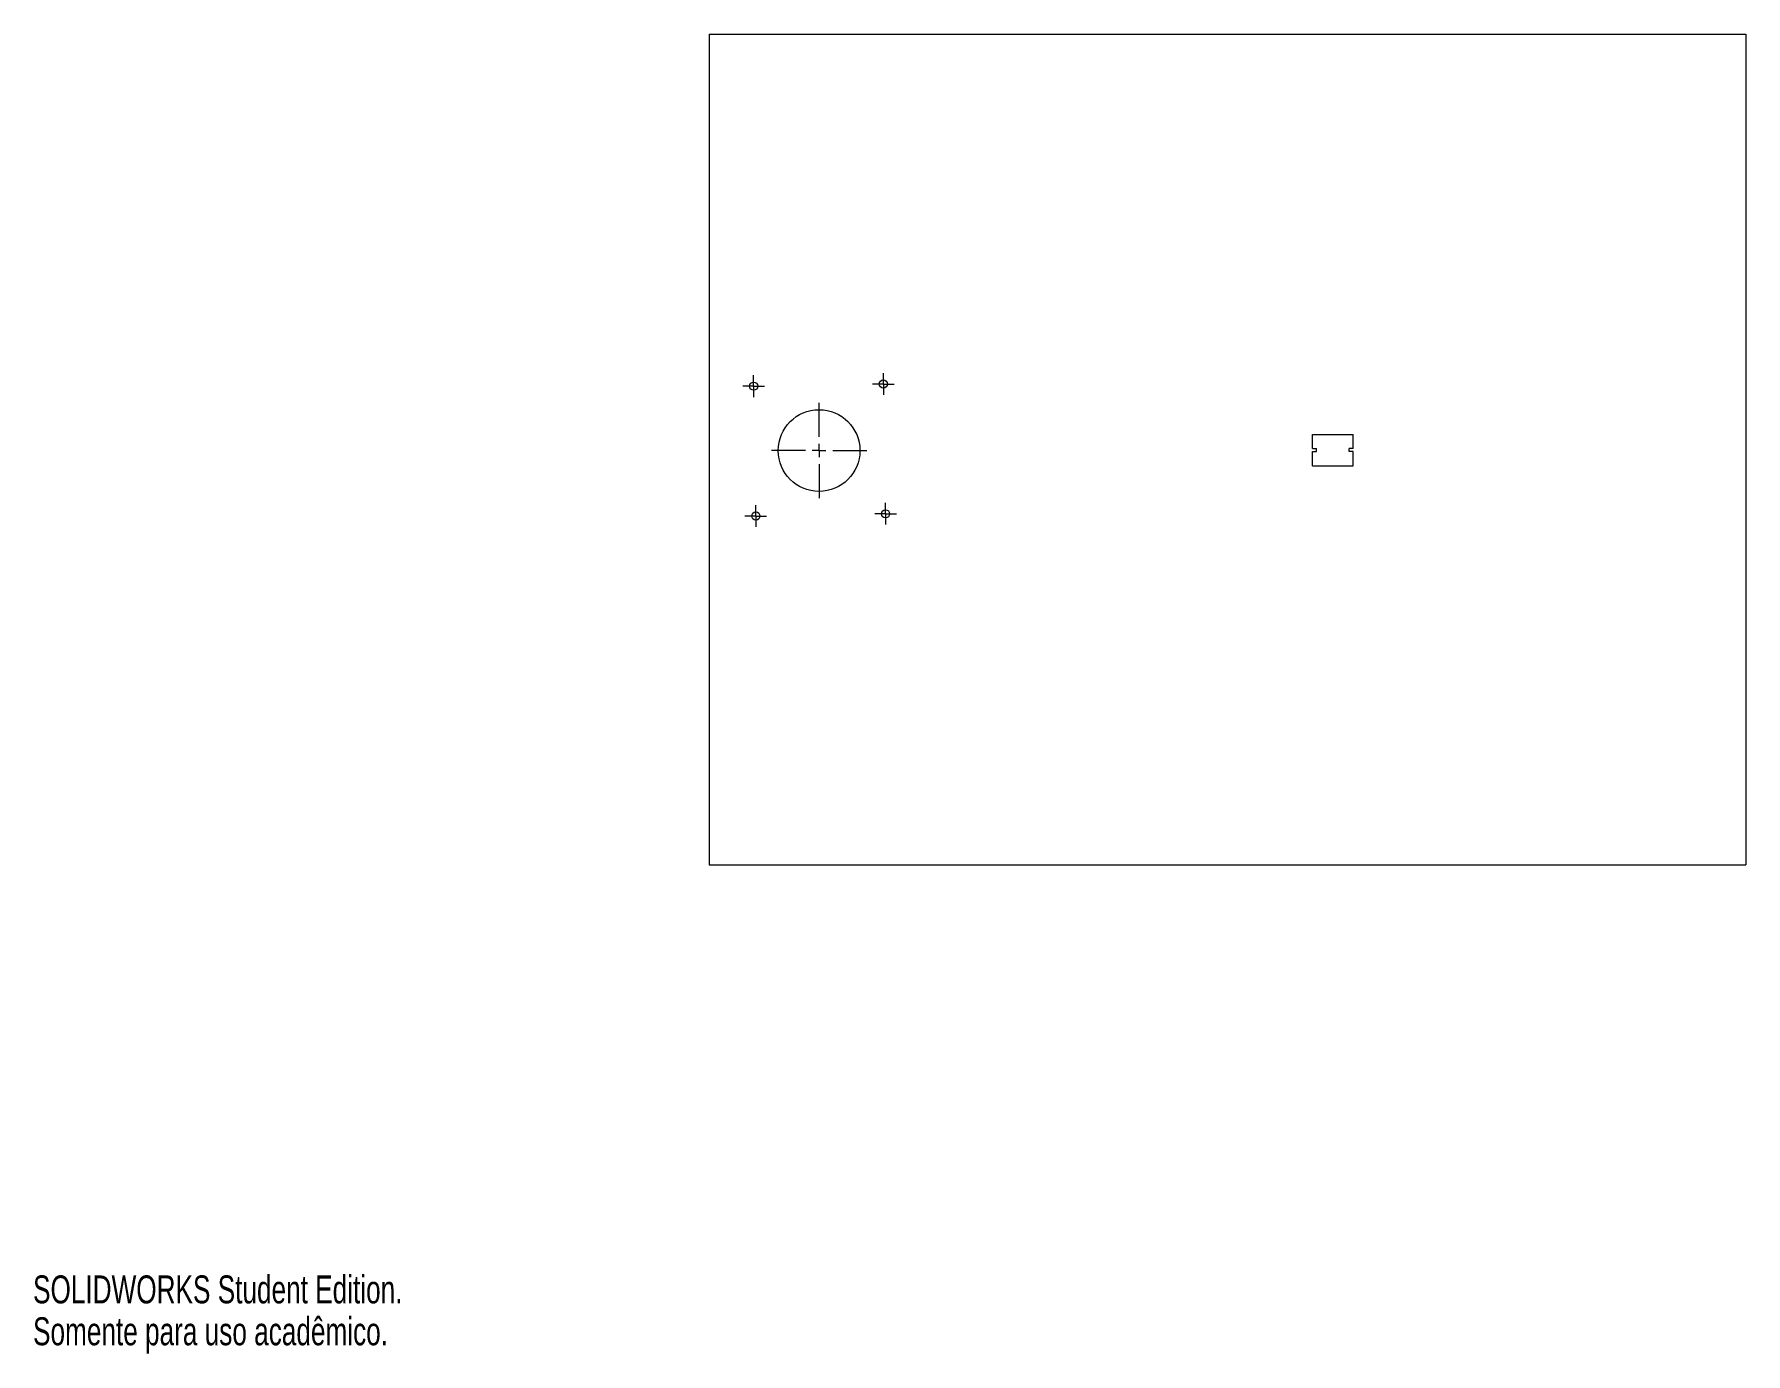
# Model space of a CAD drawing. Header units: inches. Extents: x 0 to 24.8, y 0 to 19.1.
import ezdxf

# ---------------------------------------------------------------- set-up
doc = ezdxf.new("R2010")
doc.units = ezdxf.units.IN
doc.header["$MEASUREMENT"] = 0
doc.styles.add('SLDTEXTSTYLE0', font='TXT', dxfattribs={"width": 0.7})

# ---------------------------------------------------------------- blocks, each defined once
blk = doc.blocks.new('SW_CENTERMARKSYMBOL_0')
at = {"color": 0, "linetype": 'Continuous', "lineweight": 0}
for p, q in [((0, 0.197), (0, 0.689)), ((-0.197, 0), (-0.689, 0)), ((0, 0), (-0.098, 0)), ((0, 0), (0, 0.098)), ((0, 0), (0, -0.098)), ((0, 0), (0.098, 0)), ((0.197, 0), (0.689, 0)), ((0, -0.197), (0, -0.689))]:
    blk.add_line(p, q, dxfattribs=at)
blk = doc.blocks.new('SW_CENTERMARKSYMBOL_1')
at = {"color": 0, "linetype": 'Continuous', "lineweight": 0}
for p, q in [((-0.098, 0), (-0.157, 0)), ((0, 0), (-0.098, 0)), ((0, 0.098), (0, 0.157)), ((0, 0), (0, 0.098)), ((0, 0), (0, -0.098)), ((0, 0), (0.098, 0)), ((0.098, 0), (0.157, 0)), ((0, -0.098), (0, -0.157))]:
    blk.add_line(p, q, dxfattribs=at)
blk = doc.blocks.new('SW_CENTERMARKSYMBOL_2')
at = {"color": 0, "linetype": 'Continuous', "lineweight": 0}
for p, q in [((-0.098, 0), (-0.157, 0)), ((0, 0), (-0.098, 0)), ((0, 0.098), (0, 0.157)), ((0, 0), (0, 0.098)), ((0, 0), (0, -0.098)), ((0, 0), (0.098, 0)), ((0.098, 0), (0.157, 0)), ((0, -0.098), (0, -0.157))]:
    blk.add_line(p, q, dxfattribs=at)
blk = doc.blocks.new('SW_CENTERMARKSYMBOL_3')
at = {"color": 0, "linetype": 'Continuous', "lineweight": 0}
for p, q in [((-0.098, 0), (-0.157, 0)), ((0, 0), (-0.098, 0)), ((0, 0.098), (0, 0.157)), ((0, 0), (0, 0.098)), ((0, 0), (0, -0.098)), ((0, 0), (0.098, 0)), ((0.098, 0), (0.157, 0)), ((0, -0.098), (0, -0.157))]:
    blk.add_line(p, q, dxfattribs=at)
blk = doc.blocks.new('SW_CENTERMARKSYMBOL_4')
at = {"color": 0, "linetype": 'Continuous', "lineweight": 0}
for p, q in [((-0.098, 0), (-0.157, 0)), ((0, 0), (-0.098, 0)), ((0, 0.098), (0, 0.157)), ((0, 0), (0, 0.098)), ((0, 0), (0, -0.098)), ((0, 0), (0.098, 0)), ((0.098, 0), (0.157, 0)), ((0, -0.098), (0, -0.157))]:
    blk.add_line(p, q, dxfattribs=at)

msp = doc.modelspace()

# ---------------------------------------------------------------- linework, layer by layer
at = {"color": 7, "linetype": 'Continuous', "lineweight": 15}
for p, q in [((9.785, 19.079), (9.785, 7.066)), ((9.785, 19.079), (24.785, 19.079)), ((24.785, 19.079), (24.785, 7.066)), ((18.515, 13.292), (19.106, 13.292)), ((18.515, 13.085), (18.515, 13.292)), ((19.106, 13.085), (19.106, 13.292)), ((18.515, 13.085), (18.574, 13.085)), ((18.515, 13.046), (18.574, 13.046)), ((18.515, 12.839), (18.515, 13.046)), ((18.574, 13.046), (18.574, 13.085)), ((19.047, 13.046), (19.047, 13.085)), ((19.106, 13.085), (19.047, 13.085)), ((19.106, 13.046), (19.047, 13.046)), ((19.106, 12.839), (19.106, 13.046)), ((18.515, 12.839), (19.106, 12.839)), ((9.785, 7.066), (24.785, 7.066))]:
    msp.add_line(p, q, dxfattribs=at)
for centre, radius in [((10.428, 13.989), 0.0591), ((12.305, 14.02), 0.0591), ((11.375, 13.058), 0.591), ((10.459, 12.111), 0.0591), ((12.337, 12.143), 0.0591)]:
    msp.add_circle(centre, radius, dxfattribs=at)

# ---------------------------------------------------------------- block references
at = {"color": 7, "linetype": 'Continuous', "lineweight": 0}
for name, p in [('SW_CENTERMARKSYMBOL_4', (10.428, 13.989)), ('SW_CENTERMARKSYMBOL_1', (12.305, 14.02)), ('SW_CENTERMARKSYMBOL_0', (11.375, 13.058)), ('SW_CENTERMARKSYMBOL_3', (10.459, 12.111)), ('SW_CENTERMARKSYMBOL_2', (12.337, 12.143))]:
    msp.add_blockref(name, p, dxfattribs=at)

# ---------------------------------------------------------------- texts
at = {"color": 7, "linetype": 'Continuous', "char_height": 0.40457, "attachment_point": 1, "style": 'SLDTEXTSTYLE0'}
for s, insert in [('SOLIDWORKS Student Edition.', (0, 1.128)), ('Somente para uso acadêmico.', (0, 0.522))]:
    msp.add_mtext(s, dxfattribs=dict(at, insert=insert))

doc.saveas('drawing.dxf')
